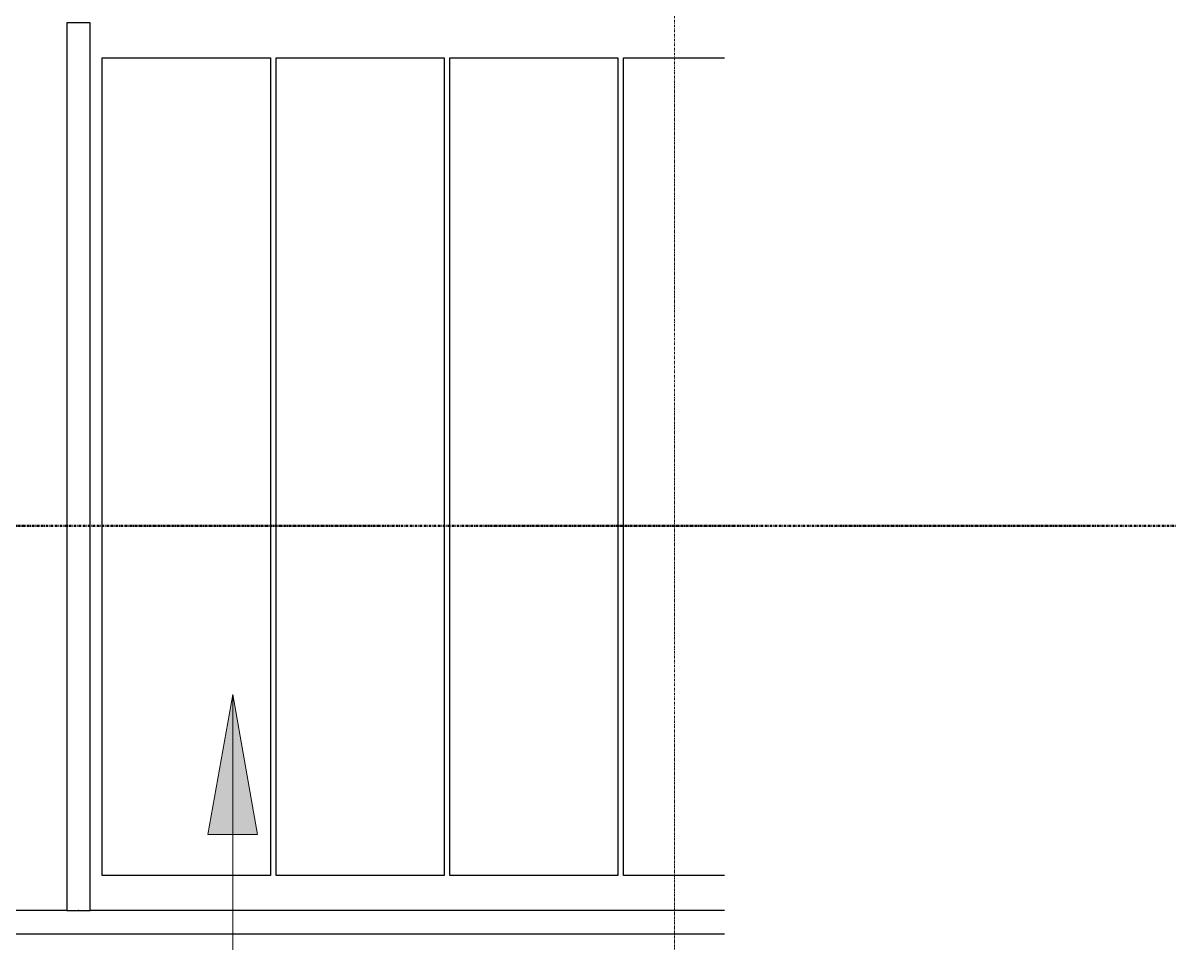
# Model space of a CAD drawing. Header units: millimetres. Extents: x -853432 to -773672, y -18171 to 22484.
# Drawn here: x -780277 to -777824, y -2491 to -521 of the extents above; entities that cross this region are included whole.
import ezdxf
from ezdxf.xclip import XClip

# ---------------------------------------------------------------- set-up
doc = ezdxf.new("R2010")
doc.units = ezdxf.units.MM
doc.header["$XCLIPFRAME"] = 0
doc.linetypes.add('DPA_Grid _ Level 100', pattern=[10, 5.5, -1.6, 1.3, -1.6])
for name, color, linetype in [('000 - WIPEOUT', 250, 'Continuous'), ('A04_TUBE SERIES', 2, 'Continuous'), ('A11_ALU.SOLID SHEET', 2, 'Continuous')]:
    doc.layers.add(name, color=color, linetype=linetype)
for name, color, linetype, lineweight in [('G-ANNO-SECL', 3, 'Continuous', 9), ('G-ANNO-TEXT', 3, 'Continuous', 9), ('S-GRID', 251, 'Continuous', 9)]:
    doc.layers.add(name, color=color, linetype=linetype, lineweight=lineweight)

# ---------------------------------------------------------------- blocks, each defined once
blk = doc.blocks.new('*U2464')
at = {"layer": 'S-GRID', "linetype": 'DPA_Grid _ Level 100'}
blk.add_line((57000, -21399.8), (57000, 17622.8), dxfattribs=at)
blk = doc.blocks.new('*U645')
blk.add_attdef('EXTR.OVL-LENGTH_', (-25, -59.1), '', height=5)
blk.add_wipeout([(-25, 0), (25, 0), (25, 1900), (-25, 1900)]).dxf.layer = '000 - WIPEOUT'
blk.add_point((0, 0))
at = {"layer": 'A04_TUBE SERIES', "color": 0}
blk.add_lwpolyline([(-25, 0), (25, 0), (25, 1900), (-25, 1900)], close=True, dxfattribs=at)
blk = doc.blocks.new('*U677')
blk.add_attdef('EXTR.OVL-LENGTH_', (-25, -59.1), '', height=5)
blk.add_wipeout([(-25, 25), (25, -25), (25, 6348.5), (-25, 6298.5)]).dxf.layer = '000 - WIPEOUT'
at = {"layer": 'A04_TUBE SERIES', "color": 0}
blk.add_lwpolyline([(-25, 25), (25, -25), (25, 6348.5), (-25, 6298.5)], close=True, dxfattribs=at)
blk = doc.blocks.new('*U774')
at = {"color": 6}
blk.add_point((-37.5, 0), dxfattribs=at)
at = {"color": 3}
blk.add_wipeout([(-875, -564), (875, -564), (875, -924), (-875, -924)], dxfattribs=at).dxf.layer = '000 - WIPEOUT'
at = {"layer": 'A11_ALU.SOLID SHEET', "color": 0, "linetype": 'ByBlock'}
blk.add_lwpolyline([(875, -924), (-875, -924), (-875, -564), (875, -564)], close=True, dxfattribs=at)
at = {"color": 3}
blk.add_wipeout([(-875, -192), (875, -192), (875, -552), (-875, -552)], dxfattribs=at).dxf.layer = '000 - WIPEOUT'
at = {"layer": 'A11_ALU.SOLID SHEET', "color": 0, "linetype": 'ByBlock'}
blk.add_lwpolyline([(875, -552), (-875, -552), (-875, -192), (875, -192)], close=True, dxfattribs=at)
at = {"color": 3}
blk.add_wipeout([(-875, 180), (875, 180), (875, -180), (-875, -180)], dxfattribs=at).dxf.layer = '000 - WIPEOUT'
at = {"layer": 'A11_ALU.SOLID SHEET', "color": 0, "linetype": 'ByBlock'}
blk.add_lwpolyline([(875, -180), (-875, -180), (-875, 180), (875, 180)], close=True, dxfattribs=at)
at = {"color": 3}
blk.add_wipeout([(-875, 552), (875, 552), (875, 192), (-875, 192)], dxfattribs=at).dxf.layer = '000 - WIPEOUT'
at = {"layer": 'A11_ALU.SOLID SHEET', "color": 0, "linetype": 'ByBlock'}
blk.add_lwpolyline([(875, 192), (-875, 192), (-875, 552), (875, 552)], close=True, dxfattribs=at)
at = {"color": 3}
blk.add_wipeout([(-875, 924), (875, 924), (875, 564), (-875, 564)], dxfattribs=at).dxf.layer = '000 - WIPEOUT'
at = {"layer": 'A11_ALU.SOLID SHEET', "color": 0, "linetype": 'ByBlock'}
blk.add_lwpolyline([(875, 564), (-875, 564), (-875, 924), (875, 924)], close=True, dxfattribs=at)
blk = doc.blocks.new('*U1212')
at = {"layer": 'A11_ALU.SOLID SHEET', "linetype": 'ByBlock'}
for name, p, rotation in [('*U774', (-34501, -5050.5), 90), ('*U677', (-39850, -6025.5), 270)]:
    blk.add_blockref(name, p, dxfattribs=dict(at, rotation=rotation))
blk.add_blockref('*U645', (-35476, -6000.5), dxfattribs=at)

msp = doc.modelspace()

# ---------------------------------------------------------------- block references
ref = msp.add_blockref('*U1212', (-744682.4, 3579))
XClip(ref).set_block_clipping_path([(-104690.1238047112, -9620.0029952966), (-34092.6543255156, 14392.9971737705)])

# ---------------------------------------------------------------- next in the draw order: hatches: boundary and pattern name
at = {"layer": 'G-ANNO-TEXT'}
msp.add_hatch(color=7, dxfattribs=at).paths.add_polyline_path([(-779828.3, -1958.8), (-779881.2, -2258.8), (-779775.4, -2258.8)])

# ---------------------------------------------------------------- next in the draw order: linework, layer by layer
at = {"layer": 'G-ANNO-SECL', "linetype": 'DPA_Grid _ Level 100', "lineweight": 50}
msp.add_line((-851398.6, -1598.3), (-776606.5, -1598.3), dxfattribs=at)
at = {"layer": 'G-ANNO-TEXT', "color": 10}
for p, q in [((-779828.3, -1958.8), (-779881.2, -2258.8)), ((-779775.4, -2258.8), (-779828.3, -1958.8)), ((-779828.3, -1958.8), (-779828.3, -10961.5)), ((-779881.2, -2258.8), (-779775.4, -2258.8))]:
    msp.add_line(p, q, dxfattribs=at)

# ---------------------------------------------------------------- next in the draw order: block references
msp.add_blockref('*U2464', (-835882.4, 3579))

doc.saveas('drawing.dxf')
